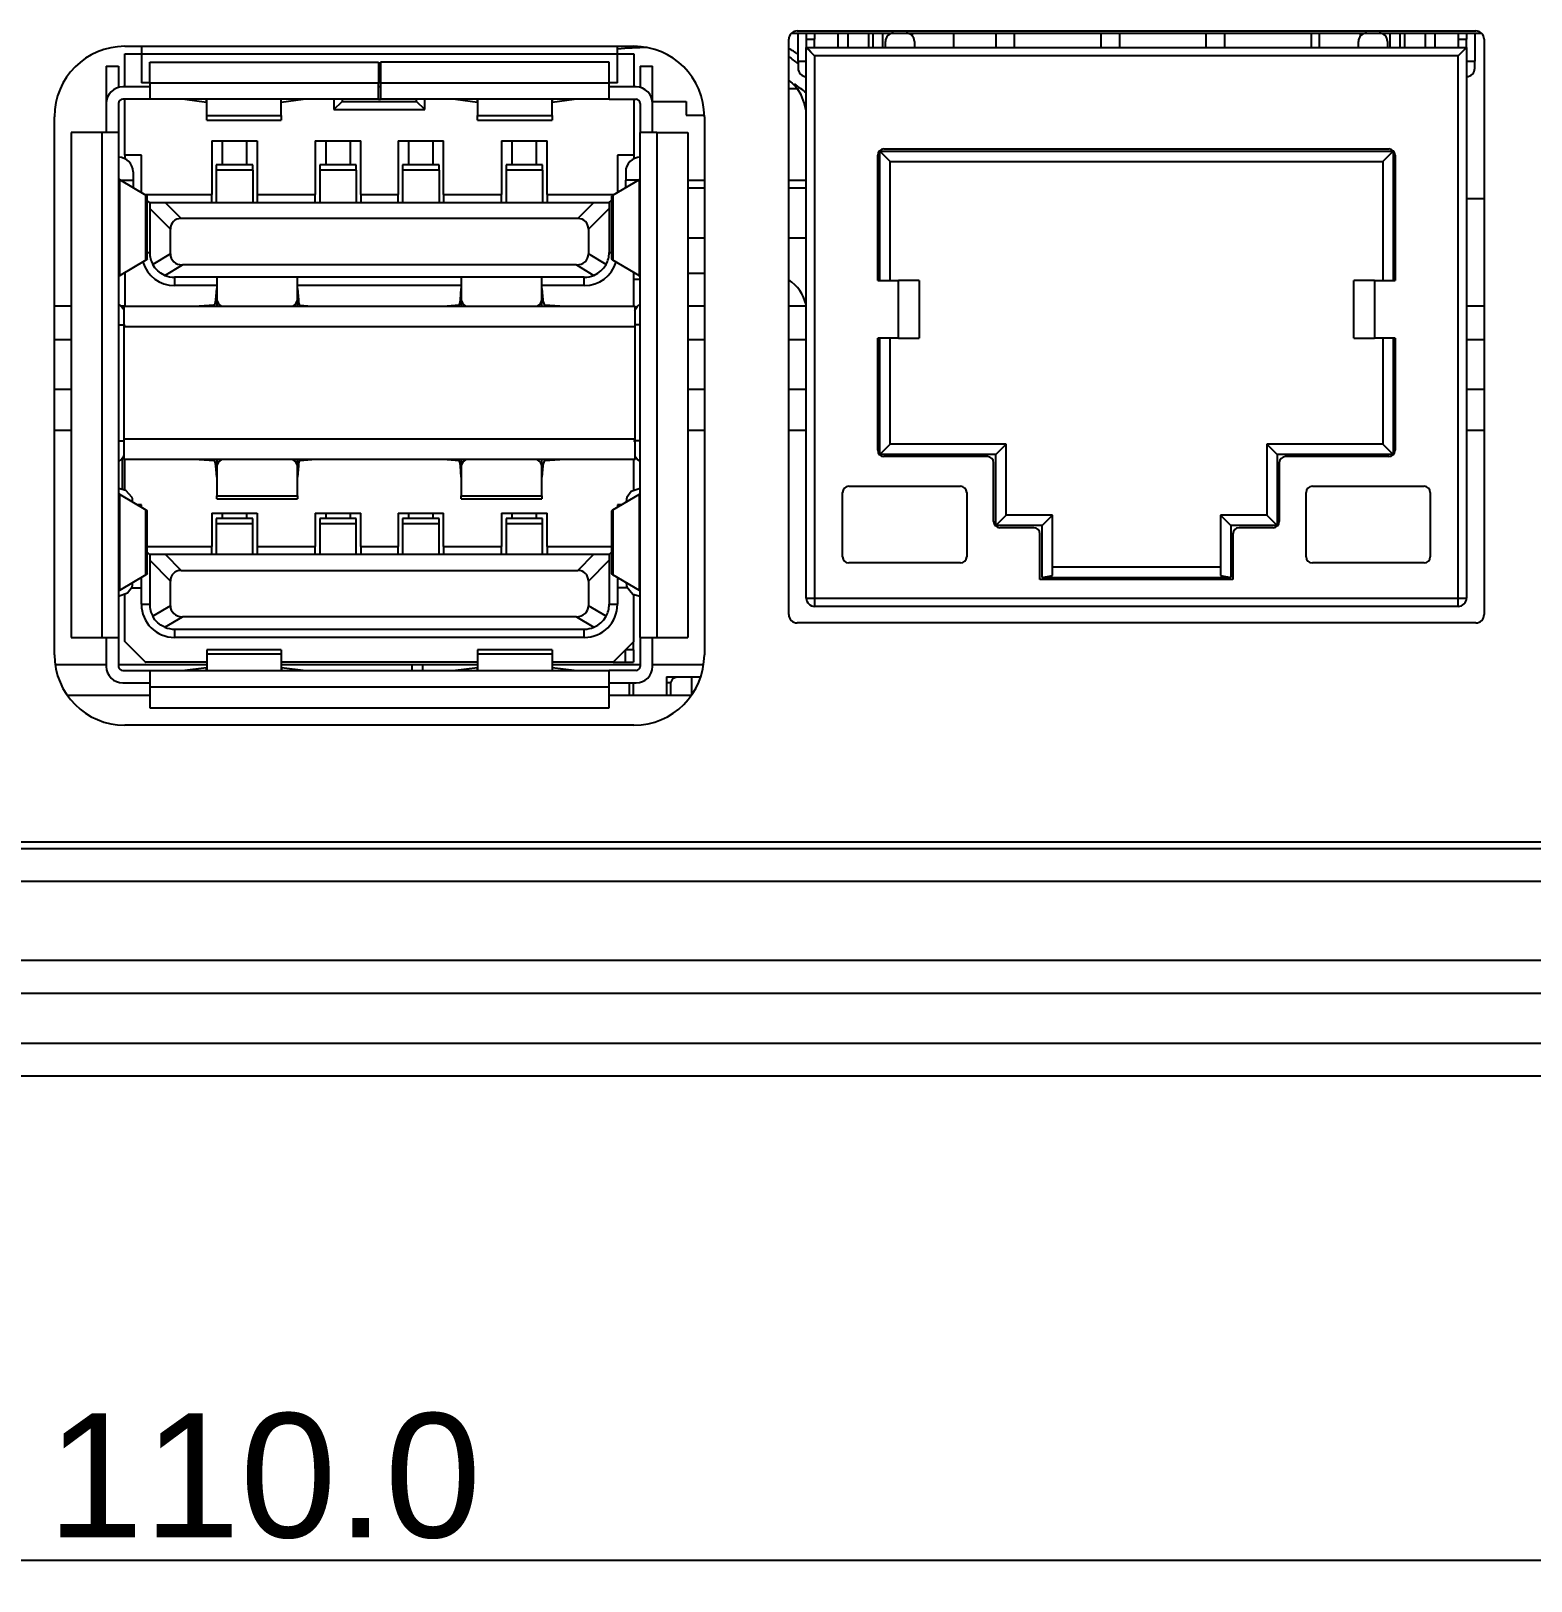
# Model space of a CAD drawing. Header units: millimetres. Extents: x 113 to 1101, y 63 to 734.
# Drawn here: x 337.77 to 374.01, y 338.31 to 375.76 of the extents above; entities that cross this region are included whole.
import ezdxf

# ---------------------------------------------------------------- set-up
doc = ezdxf.new("R2010")
doc.units = ezdxf.units.MM
doc.styles.get("Standard").update_dxf_attribs({"font": 'arial.ttf'})
doc.dimstyles.get("Standard").update_dxf_attribs({"dimtxt": 3, "dimasz": 2, "dimexe": 0.5, "dimexo": 0.5, "dimgap": 0.5, "dimtad": 1, "dimdec": 1, "dimzin": 0, "dimdsep": 46, "dimtxsty": 'Standard', "dimcen": 0.09, "dimclrd": 253, "dimclre": 253, "dimclrt": 6, "dimadec": 0, "dimazin": 0, "dimtfac": 1, "dimtdec": 1, "dimtofl": 0, "dimtmove": 0, "dimatfit": 3, "dimfxl": 1, "dimtolj": 1, "dimtzin": 0, "dimarcsym": 0})

# ---------------------------------------------------------------- blocks, each defined once
blk = doc.blocks.new('*D7')
at = {"color": 253, "lineweight": -2}
for p, q in [((288.408, 357.006), (288.408, 338.311)), ((398.408, 357.006), (398.408, 338.311)), ((290.408, 338.811), (396.408, 338.811))]:
    blk.add_line(p, q, dxfattribs=at)
at = {"color": 253}
for points in [[(290.408, 339.144), (290.408, 338.478), (288.408, 338.811)], [(396.408, 339.144), (396.408, 338.478), (398.408, 338.811)]]:
    blk.add_solid(points, dxfattribs=at)
at = {"layer": 'Defpoints', "color": 0}
for p in [(288.408, 357.506), (398.408, 357.506), (398.408, 338.811)]:
    blk.add_point(p, dxfattribs=at)
at = {"color": 6, "insert": (343.408, 340.843), "char_height": 3, "attachment_point": 5}
blk.add_mtext('\\A1;110.0', dxfattribs=at)

msp = doc.modelspace()

# ---------------------------------------------------------------- linework, layer by layer
for p, q in [((356.148, 375.706), (372.812, 375.706)), ((356.281, 375.756), (372.681, 375.756)), ((356.306, 375.024), (356.306, 375.706)), ((356.506, 375.706), (356.506, 375.556)), ((356.706, 375.706), (356.706, 375.556)), ((357.266, 375.706), (357.266, 375.356)), ((357.506, 375.706), (357.506, 375.356)), ((358.006, 375.706), (358.006, 375.356)), ((358.112, 375.706), (358.112, 375.356)), ((359.066, 375.706), (359.066, 375.638)), ((360.066, 375.356), (360.066, 375.706)), ((361.081, 375.706), (361.081, 375.356)), ((361.531, 375.706), (361.531, 375.356)), ((363.621, 375.706), (363.621, 375.356)), ((364.071, 375.706), (364.071, 375.356)), ((366.161, 375.706), (366.161, 375.356)), ((366.611, 375.706), (366.611, 375.356)), ((368.701, 375.706), (368.701, 375.356)), ((368.896, 375.706), (368.896, 375.356)), ((369.896, 375.638), (369.896, 375.706)), ((370.85, 375.356), (370.85, 375.706)), ((370.956, 375.706), (370.956, 375.356)), ((371.456, 375.706), (371.456, 375.356)), ((371.696, 375.356), (371.696, 375.706)), ((372.256, 375.706), (372.256, 375.556)), ((372.456, 375.706), (372.456, 375.556)), ((372.656, 375.706), (372.656, 375.024)), ((340.042, 375.386), (352.342, 375.386)), ((340.042, 374.406), (340.042, 375.206)), ((340.042, 375.206), (340.442, 375.206)), ((340.442, 375.386), (340.442, 375.206)), ((340.442, 375.206), (340.442, 374.506)), ((340.442, 375.206), (351.942, 375.206)), ((351.942, 375.206), (351.942, 375.386)), ((351.942, 375.206), (352.342, 375.206)), ((351.942, 374.506), (351.942, 375.206)), ((352.342, 375.206), (352.342, 374.406)), ((356.081, 361.656), (356.081, 375.556)), ((356.506, 375.556), (356.506, 375.356)), ((356.506, 375.556), (356.706, 375.556)), ((356.506, 362.056), (356.506, 375.356)), ((356.506, 375.356), (372.456, 375.356)), ((356.706, 375.356), (356.706, 375.556)), ((358.416, 375.356), (358.416, 375.506)), ((359.116, 375.506), (359.116, 375.356)), ((369.846, 375.356), (369.846, 375.506)), ((370.546, 375.506), (370.546, 375.356)), ((372.256, 375.556), (372.256, 375.356)), ((372.256, 375.556), (372.456, 375.556)), ((372.456, 375.356), (372.456, 375.556)), ((372.456, 375.356), (372.456, 362.056)), ((372.881, 375.556), (372.881, 361.656)), ((339.592, 374.906), (339.592, 374.006)), ((339.592, 374.906), (339.892, 374.906)), ((339.892, 374.906), (339.892, 374.393)), ((340.642, 375.006), (346.167, 375.006)), ((340.642, 374.506), (340.642, 375.006)), ((346.167, 375.006), (346.167, 374.506)), ((351.742, 375.006), (346.217, 375.006)), ((346.217, 375.006), (346.217, 374.506)), ((351.742, 374.506), (351.742, 375.006)), ((352.492, 374.906), (352.492, 374.393)), ((352.492, 374.906), (352.792, 374.906)), ((352.792, 374.006), (352.792, 374.906)), ((356.306, 375.024), (356.306, 374.854)), ((356.306, 375.024), (356.506, 375.024)), ((356.706, 375.156), (356.706, 362.056)), ((372.256, 375.156), (356.706, 375.156)), ((372.256, 362.056), (372.256, 375.156)), ((372.456, 375.024), (372.656, 375.024)), ((372.656, 374.854), (372.656, 375.024)), ((340.642, 374.506), (340.442, 374.506)), ((340.642, 374.506), (340.642, 374.106)), ((340.642, 374.506), (346.167, 374.506)), ((346.217, 374.506), (346.167, 374.506)), ((346.167, 374.106), (346.167, 374.506)), ((346.217, 374.506), (346.217, 374.106)), ((346.217, 374.506), (351.742, 374.506)), ((351.942, 374.506), (351.742, 374.506)), ((351.742, 374.106), (351.742, 374.506)), ((340.642, 374.406), (339.992, 374.406)), ((340.642, 374.106), (339.992, 374.106)), ((340.042, 372.756), (340.042, 374.106)), ((346.167, 374.106), (340.642, 374.106)), ((341.489, 374.106), (342.018, 374.036)), ((342.018, 374.036), (342.018, 374.106)), ((342.021, 373.712), (342.021, 374.106)), ((343.821, 374.036), (344.353, 374.106)), ((343.821, 373.712), (343.821, 374.106)), ((345.092, 374.106), (345.092, 373.856)), ((345.292, 374.106), (345.292, 374.056)), ((346.217, 374.406), (346.167, 374.406)), ((346.167, 374.106), (346.217, 374.106)), ((351.742, 374.106), (346.217, 374.106)), ((347.092, 374.056), (347.092, 374.106)), ((347.292, 373.856), (347.292, 374.106)), ((348.03, 374.106), (348.559, 374.036)), ((348.559, 374.036), (348.559, 374.106)), ((348.562, 374.106), (348.562, 373.712)), ((350.362, 373.712), (350.362, 374.106)), ((350.366, 374.036), (350.895, 374.106)), ((350.366, 374.106), (350.366, 374.036)), ((352.392, 374.406), (351.742, 374.406)), ((351.742, 374.106), (352.392, 374.106)), ((352.342, 374.106), (352.342, 372.756)), ((356.292, 374.356), (356.081, 374.356)), ((339.592, 374.006), (339.592, 373.306)), ((339.892, 374.006), (339.892, 373.306)), ((342.021, 373.605), (342.021, 373.712)), ((342.021, 373.712), (343.821, 373.712)), ((343.821, 373.712), (343.821, 373.605)), ((345.092, 373.856), (345.292, 374.056)), ((345.092, 373.856), (347.292, 373.856)), ((345.292, 374.056), (347.092, 374.056)), ((347.292, 373.856), (347.092, 374.056)), ((348.562, 373.605), (348.562, 373.712)), ((348.562, 373.712), (350.362, 373.712)), ((350.362, 373.712), (350.362, 373.605)), ((352.492, 374.006), (352.492, 373.306)), ((352.792, 374.056), (353.606, 374.056)), ((352.792, 373.306), (352.792, 374.006)), ((353.606, 374.056), (353.606, 373.726)), ((353.606, 373.726), (354.041, 373.726)), ((356.506, 373.827), (356.455, 374.017)), ((338.342, 360.686), (338.342, 373.686)), ((342.021, 373.605), (343.821, 373.605)), ((348.562, 373.605), (350.362, 373.605)), ((354.042, 373.686), (354.042, 360.686)), ((338.742, 373.306), (338.742, 361.106)), ((339.492, 373.306), (338.742, 373.306)), ((339.892, 373.306), (339.492, 373.306)), ((339.492, 361.106), (339.492, 373.306)), ((339.892, 373.306), (339.892, 361.106)), ((342.142, 373.106), (342.142, 371.806)), ((342.142, 373.106), (343.242, 373.106)), ((342.402, 372.519), (342.402, 373.106)), ((342.982, 373.106), (342.982, 372.519)), ((343.242, 373.106), (343.242, 371.806)), ((344.642, 373.106), (344.642, 371.806)), ((344.642, 373.106), (345.742, 373.106)), ((344.902, 372.519), (344.902, 373.106)), ((345.482, 373.106), (345.482, 372.519)), ((345.742, 371.806), (345.742, 373.106)), ((346.642, 373.106), (346.642, 371.806)), ((346.642, 373.106), (347.742, 373.106)), ((346.902, 372.519), (346.902, 373.106)), ((347.482, 373.106), (347.482, 372.519)), ((347.742, 371.806), (347.742, 373.106)), ((349.142, 373.106), (349.142, 371.806)), ((349.142, 373.106), (350.242, 373.106)), ((349.402, 372.519), (349.402, 373.106)), ((349.982, 373.106), (349.982, 372.519)), ((350.242, 371.806), (350.242, 373.106)), ((352.892, 373.306), (352.492, 373.306)), ((352.492, 361.106), (352.492, 373.306)), ((352.892, 373.306), (353.642, 373.306)), ((352.892, 373.306), (352.892, 361.106)), ((353.642, 373.306), (353.642, 361.106)), ((340.042, 372.756), (340.042, 372.672)), ((340.442, 372.756), (340.042, 372.756)), ((340.442, 371.854), (340.442, 372.756)), ((351.942, 372.756), (351.942, 371.854)), ((352.342, 372.756), (351.942, 372.756)), ((352.342, 372.756), (352.342, 372.672)), ((358.231, 369.726), (358.231, 372.756)), ((358.281, 369.726), (358.281, 372.856)), ((358.531, 372.606), (358.281, 372.856)), ((358.281, 372.856), (370.681, 372.856)), ((358.381, 372.906), (370.581, 372.906)), ((358.531, 369.726), (358.531, 372.606)), ((358.531, 372.606), (370.431, 372.606)), ((370.431, 372.606), (370.681, 372.856)), ((370.431, 372.606), (370.431, 369.726)), ((370.681, 372.856), (370.681, 369.726)), ((370.731, 372.756), (370.731, 369.726)), ((340.242, 372.356), (340.242, 372.156)), ((343.132, 372.519), (342.252, 372.519)), ((342.252, 372.519), (342.252, 372.391)), ((343.132, 372.391), (342.252, 372.391)), ((342.252, 372.391), (342.252, 371.606)), ((343.132, 372.391), (343.132, 372.519)), ((343.132, 372.391), (343.132, 371.606)), ((345.632, 372.519), (344.752, 372.519)), ((344.752, 372.519), (344.752, 372.391)), ((344.752, 372.391), (344.752, 371.606)), ((345.632, 372.391), (344.752, 372.391)), ((345.632, 372.391), (345.632, 372.519)), ((345.632, 372.391), (345.632, 371.606)), ((347.632, 372.519), (346.752, 372.519)), ((346.752, 372.519), (346.752, 372.391)), ((346.752, 372.391), (346.752, 371.606)), ((347.632, 372.391), (346.752, 372.391)), ((347.632, 372.391), (347.632, 372.519)), ((347.632, 372.391), (347.632, 371.606)), ((350.132, 372.519), (349.252, 372.519)), ((349.252, 372.519), (349.252, 372.391)), ((350.132, 372.391), (349.252, 372.391)), ((349.252, 372.391), (349.252, 371.606)), ((350.132, 372.391), (350.132, 372.519)), ((350.132, 372.391), (350.132, 371.606)), ((352.142, 372.356), (352.142, 372.156)), ((339.91, 372.17), (340.548, 371.791)), ((339.91, 372.17), (339.91, 369.841)), ((339.934, 372.156), (340.242, 372.156)), ((340.242, 372.156), (340.242, 371.973)), ((351.835, 371.791), (352.474, 372.17)), ((352.142, 371.973), (352.142, 372.156)), ((352.474, 369.841), (352.474, 372.17)), ((353.642, 372.156), (354.042, 372.156)), ((354.042, 371.956), (353.642, 371.956)), ((356.081, 372.156), (356.506, 372.156)), ((356.506, 371.956), (356.081, 371.956)), ((340.523, 371.806), (342.142, 371.806)), ((340.548, 370.221), (340.548, 371.791)), ((340.584, 370.249), (340.584, 371.763)), ((341.023, 371.606), (340.642, 371.606)), ((340.642, 371.606), (340.642, 371.469)), ((340.642, 371.469), (341.142, 370.966)), ((340.642, 371.469), (340.642, 370.406)), ((341.401, 371.226), (341.023, 371.606)), ((351.361, 371.606), (341.023, 371.606)), ((342.142, 371.606), (342.142, 371.806)), ((343.242, 371.806), (343.242, 371.606)), ((343.242, 371.806), (344.642, 371.806)), ((344.642, 371.606), (344.642, 371.806)), ((345.742, 371.806), (345.742, 371.606)), ((345.742, 371.806), (346.642, 371.806)), ((346.642, 371.606), (346.642, 371.806)), ((347.742, 371.806), (347.742, 371.606)), ((347.742, 371.806), (349.142, 371.806)), ((349.142, 371.606), (349.142, 371.806)), ((350.242, 371.806), (350.242, 371.606)), ((350.242, 371.806), (351.86, 371.806)), ((351.361, 371.606), (350.983, 371.226)), ((351.242, 370.966), (351.742, 371.469)), ((351.742, 371.606), (351.361, 371.606)), ((351.742, 371.606), (351.742, 371.469)), ((351.742, 371.469), (351.742, 370.406)), ((351.799, 371.763), (351.799, 370.249)), ((351.835, 371.791), (351.835, 370.221)), ((372.456, 371.706), (372.881, 371.706)), ((350.983, 371.226), (341.401, 371.226)), ((341.142, 370.371), (341.142, 370.966)), ((351.242, 370.966), (351.242, 370.371)), ((353.642, 370.756), (354.042, 370.756)), ((356.081, 370.756), (356.506, 370.756)), ((340.584, 370.406), (340.642, 370.406)), ((341.142, 370.371), (340.716, 370.116)), ((351.667, 370.116), (351.242, 370.371)), ((351.742, 370.406), (351.799, 370.406)), ((340.548, 370.221), (339.91, 369.841)), ((341.009, 369.853), (341.431, 370.106)), ((350.952, 370.106), (341.431, 370.106)), ((350.952, 370.106), (351.374, 369.853)), ((352.474, 369.841), (351.835, 370.221)), ((340.042, 369.92), (340.042, 369.106)), ((341.242, 369.806), (341.242, 369.606)), ((351.142, 369.806), (341.242, 369.806)), ((342.265, 369.606), (341.242, 369.606)), ((342.265, 369.806), (342.265, 369.275)), ((344.213, 369.275), (344.213, 369.806)), ((348.17, 369.606), (344.213, 369.606)), ((348.17, 369.806), (348.17, 369.275)), ((350.118, 369.275), (350.118, 369.806)), ((351.142, 369.606), (350.118, 369.606)), ((351.142, 369.606), (351.142, 369.806)), ((352.342, 369.106), (352.342, 369.92)), ((352.492, 369.756), (352.342, 369.756)), ((353.642, 369.906), (354.042, 369.906)), ((358.231, 369.726), (358.731, 369.726)), ((358.731, 368.336), (358.731, 369.726)), ((359.231, 369.726), (358.731, 369.726)), ((359.231, 369.726), (359.231, 368.336)), ((370.231, 369.726), (369.731, 369.726)), ((369.731, 368.336), (369.731, 369.726)), ((370.231, 369.726), (370.731, 369.726)), ((370.231, 369.726), (370.231, 368.336)), ((342.239, 369.259), (342.265, 369.534)), ((342.265, 369.275), (342.265, 369.106)), ((344.213, 369.534), (344.234, 369.259)), ((344.213, 369.106), (344.213, 369.275)), ((348.15, 369.259), (348.17, 369.534)), ((348.17, 369.275), (348.17, 369.106)), ((350.118, 369.534), (350.144, 369.259)), ((350.118, 369.106), (350.118, 369.275)), ((338.743, 369.106), (338.342, 369.106)), ((340.017, 369.106), (339.957, 369.106)), ((340.017, 369.106), (340.017, 368.606)), ((340.017, 369.106), (352.367, 369.106)), ((342.198, 369.136), (341.834, 369.109)), ((341.834, 369.109), (341.834, 369.106)), ((344.267, 369.136), (344.556, 369.109)), ((344.556, 369.106), (344.556, 369.109)), ((348.117, 369.136), (347.827, 369.109)), ((350.549, 369.109), (350.186, 369.136)), ((350.549, 369.106), (350.549, 369.109)), ((352.367, 368.606), (352.367, 369.106)), ((354.041, 369.106), (353.641, 369.106)), ((356.505, 369.106), (356.08, 369.106)), ((372.881, 369.106), (372.456, 369.106)), ((352.367, 368.606), (340.017, 368.606)), ((340.017, 368.606), (340.017, 365.906)), ((352.367, 365.906), (352.367, 368.606)), ((338.342, 368.306), (338.743, 368.306)), ((353.641, 368.306), (354.041, 368.306)), ((356.08, 368.306), (356.505, 368.306)), ((358.231, 365.626), (358.231, 368.336)), ((358.731, 368.336), (358.231, 368.336)), ((358.281, 365.526), (358.281, 368.336)), ((358.531, 365.776), (358.531, 368.336)), ((358.731, 368.336), (359.231, 368.336)), ((369.731, 368.336), (370.231, 368.336)), ((370.731, 368.336), (370.231, 368.336)), ((370.431, 368.336), (370.431, 365.776)), ((370.681, 368.336), (370.681, 365.526)), ((370.731, 368.336), (370.731, 365.626)), ((372.456, 368.306), (372.881, 368.306)), ((338.342, 367.106), (338.742, 367.106)), ((353.641, 367.106), (354.041, 367.106)), ((356.081, 367.106), (356.505, 367.106)), ((372.455, 367.106), (372.88, 367.106)), ((338.742, 366.106), (338.342, 366.106)), ((340.017, 365.906), (340.017, 365.406)), ((340.017, 365.906), (352.367, 365.906)), ((352.367, 365.406), (352.367, 365.906)), ((354.041, 366.106), (353.641, 366.106)), ((356.505, 366.106), (356.081, 366.106)), ((372.88, 366.106), (372.455, 366.106)), ((358.531, 365.776), (358.281, 365.526)), ((361.081, 365.526), (358.281, 365.526)), ((360.881, 365.476), (358.381, 365.476)), ((361.331, 365.776), (358.531, 365.776)), ((361.331, 365.776), (361.081, 365.526)), ((361.081, 363.806), (361.081, 365.526)), ((361.331, 364.056), (361.331, 365.776)), ((367.631, 365.776), (367.631, 364.056)), ((370.431, 365.776), (367.631, 365.776)), ((367.631, 365.776), (367.881, 365.526)), ((367.881, 365.526), (367.881, 363.806)), ((370.681, 365.526), (367.881, 365.526)), ((370.581, 365.476), (368.081, 365.476)), ((370.431, 365.776), (370.681, 365.526)), ((339.984, 364.693), (339.984, 365.445)), ((352.367, 365.406), (340.017, 365.406)), ((340.042, 364.668), (340.042, 365.406)), ((341.834, 365.406), (341.834, 365.403)), ((341.834, 365.403), (342.198, 365.376)), ((342.265, 364.977), (342.239, 365.253)), ((342.265, 365.406), (342.265, 365.236)), ((342.265, 365.236), (342.265, 364.527)), ((344.213, 365.236), (344.213, 365.406)), ((344.234, 365.253), (344.213, 364.977)), ((344.213, 364.527), (344.213, 365.236)), ((344.267, 365.376), (344.556, 365.402)), ((347.827, 365.406), (347.827, 365.402)), ((347.827, 365.402), (348.117, 365.376)), ((348.17, 364.977), (348.15, 365.253)), ((348.17, 365.406), (348.17, 365.236)), ((348.17, 365.236), (348.17, 364.527)), ((350.118, 365.236), (350.118, 365.406)), ((350.144, 365.253), (350.118, 364.977)), ((350.118, 364.527), (350.118, 365.236)), ((350.186, 365.376), (350.549, 365.403)), ((350.549, 365.403), (350.549, 365.406)), ((352.342, 364.668), (352.342, 365.406)), ((361.031, 363.906), (361.031, 365.326)), ((367.931, 365.326), (367.931, 363.906)), ((357.531, 364.756), (360.231, 364.756)), ((368.731, 364.756), (371.431, 364.756)), ((339.91, 364.57), (340.548, 364.191)), ((339.91, 364.57), (339.91, 362.241)), ((342.265, 364.456), (342.265, 364.527)), ((342.265, 364.527), (344.213, 364.527)), ((342.265, 364.456), (344.213, 364.456)), ((344.213, 364.527), (344.213, 364.456)), ((348.17, 364.456), (348.17, 364.527)), ((348.17, 364.527), (350.118, 364.527)), ((348.17, 364.456), (350.118, 364.456)), ((350.118, 364.527), (350.118, 364.456)), ((351.835, 364.191), (352.474, 364.57)), ((352.474, 362.241), (352.474, 364.57)), ((357.381, 363.056), (357.381, 364.606)), ((360.381, 364.606), (360.381, 363.056)), ((368.581, 363.056), (368.581, 364.606)), ((371.581, 364.606), (371.581, 363.056)), ((340.442, 364.306), (340.355, 364.306)), ((340.442, 364.254), (340.442, 364.306)), ((340.548, 362.621), (340.548, 364.191)), ((340.584, 362.649), (340.584, 364.163)), ((342.142, 364.106), (342.142, 363.306)), ((342.142, 364.106), (343.242, 364.106)), ((343.132, 363.98), (342.252, 363.98)), ((342.252, 363.98), (342.252, 363.851)), ((342.402, 363.98), (342.402, 364.106)), ((342.982, 364.106), (342.982, 363.98)), ((343.132, 363.851), (343.132, 363.98)), ((343.242, 364.106), (343.242, 363.306)), ((344.642, 364.106), (344.642, 363.306)), ((344.642, 364.106), (345.742, 364.106)), ((345.632, 363.98), (344.752, 363.98)), ((344.752, 363.98), (344.752, 363.851)), ((344.902, 363.98), (344.902, 364.106)), ((345.482, 364.106), (345.482, 363.98)), ((345.632, 363.851), (345.632, 363.98)), ((345.742, 363.306), (345.742, 364.106)), ((346.642, 364.106), (346.642, 363.306)), ((346.642, 364.106), (347.742, 364.106)), ((347.632, 363.98), (346.752, 363.98)), ((346.752, 363.98), (346.752, 363.851)), ((346.902, 363.98), (346.902, 364.106)), ((347.482, 364.106), (347.482, 363.98)), ((347.632, 363.851), (347.632, 363.98)), ((347.742, 363.306), (347.742, 364.106)), ((349.142, 364.106), (349.142, 363.306)), ((349.142, 364.106), (350.242, 364.106)), ((350.132, 363.98), (349.252, 363.98)), ((349.252, 363.98), (349.252, 363.851)), ((349.402, 363.98), (349.402, 364.106)), ((349.982, 364.106), (349.982, 363.98)), ((350.132, 363.851), (350.132, 363.98)), ((350.242, 363.306), (350.242, 364.106)), ((351.799, 364.163), (351.799, 362.649)), ((351.835, 364.191), (351.835, 362.621)), ((352.028, 364.306), (351.942, 364.306)), ((351.942, 364.306), (351.942, 364.254)), ((361.331, 364.056), (361.081, 363.806)), ((362.451, 364.056), (361.331, 364.056)), ((362.451, 364.056), (362.201, 363.806)), ((362.451, 362.602), (362.451, 364.056)), ((367.631, 364.056), (366.511, 364.056)), ((366.511, 364.056), (366.761, 363.806)), ((366.511, 364.056), (366.511, 362.602)), ((367.631, 364.056), (367.881, 363.806)), ((342.252, 363.851), (342.252, 363.106)), ((343.132, 363.851), (342.252, 363.851)), ((343.132, 363.106), (343.132, 363.851)), ((345.632, 363.851), (344.752, 363.851)), ((344.752, 363.851), (344.752, 363.106)), ((345.632, 363.106), (345.632, 363.851)), ((347.632, 363.851), (346.752, 363.851)), ((346.752, 363.851), (346.752, 363.106)), ((347.632, 363.106), (347.632, 363.851)), ((350.132, 363.851), (349.252, 363.851)), ((349.252, 363.851), (349.252, 363.106)), ((350.132, 363.106), (350.132, 363.851)), ((362.201, 363.806), (361.081, 363.806)), ((362.001, 363.756), (361.181, 363.756)), ((362.151, 362.506), (362.151, 363.606)), ((362.201, 362.556), (362.201, 363.806)), ((367.881, 363.806), (366.761, 363.806)), ((366.761, 363.806), (366.761, 362.556)), ((366.811, 363.606), (366.811, 362.506)), ((367.781, 363.756), (366.961, 363.756)), ((340.584, 363.306), (342.142, 363.306)), ((342.142, 363.106), (342.142, 363.306)), ((343.242, 363.306), (343.242, 363.106)), ((343.242, 363.306), (344.642, 363.306)), ((344.642, 363.106), (344.642, 363.306)), ((345.742, 363.306), (345.742, 363.106)), ((345.742, 363.306), (346.642, 363.306)), ((346.642, 363.106), (346.642, 363.306)), ((347.742, 363.306), (347.742, 363.106)), ((347.742, 363.306), (349.142, 363.306)), ((349.142, 363.106), (349.142, 363.306)), ((350.242, 363.306), (350.242, 363.106)), ((350.242, 363.306), (351.799, 363.306)), ((341.023, 363.106), (340.642, 363.106)), ((340.642, 363.106), (340.642, 362.969)), ((340.642, 362.969), (340.642, 361.906)), ((340.642, 362.969), (341.142, 362.466)), ((351.361, 363.106), (341.023, 363.106)), ((341.401, 362.726), (341.023, 363.106)), ((351.361, 363.106), (350.983, 362.726)), ((351.242, 362.466), (351.742, 362.969)), ((351.742, 363.106), (351.361, 363.106)), ((351.742, 363.106), (351.742, 362.969)), ((351.742, 362.969), (351.742, 361.906)), ((360.231, 362.906), (357.531, 362.906)), ((371.431, 362.906), (368.731, 362.906)), ((340.548, 362.621), (339.91, 362.241)), ((340.442, 362.306), (340.442, 362.557)), ((341.142, 361.871), (341.142, 362.466)), ((341.401, 362.726), (350.983, 362.726)), ((351.242, 362.466), (351.242, 361.871)), ((352.474, 362.241), (351.835, 362.621)), ((351.942, 362.557), (351.942, 362.306)), ((366.811, 362.506), (362.151, 362.506)), ((362.201, 362.556), (362.451, 362.602)), ((362.201, 362.556), (366.761, 362.556)), ((366.511, 362.806), (362.451, 362.806)), ((366.511, 362.602), (366.761, 362.556)), ((340.042, 361.006), (340.042, 362.144)), ((340.204, 362.306), (340.442, 362.306)), ((340.442, 361.906), (340.442, 362.306)), ((352.179, 362.306), (351.942, 362.306)), ((351.942, 362.306), (351.942, 361.906)), ((352.342, 361.006), (352.342, 362.144)), ((340.442, 361.906), (340.642, 361.906)), ((341.142, 361.871), (340.716, 361.616)), ((351.667, 361.616), (351.242, 361.871)), ((351.742, 361.906), (351.942, 361.906)), ((356.506, 362.056), (356.706, 362.056)), ((356.706, 362.056), (356.706, 361.856)), ((356.706, 362.056), (372.256, 362.056)), ((372.256, 361.856), (356.706, 361.856)), ((372.256, 362.056), (372.456, 362.056)), ((372.256, 361.856), (372.256, 362.056)), ((341.009, 361.353), (341.431, 361.606)), ((350.952, 361.606), (341.431, 361.606)), ((350.952, 361.606), (351.374, 361.353)), ((372.681, 361.456), (356.281, 361.456)), ((338.742, 361.106), (339.492, 361.106)), ((339.492, 361.106), (339.892, 361.106)), ((339.592, 361.106), (339.592, 360.406)), ((339.892, 361.106), (339.892, 360.406)), ((340.542, 360.506), (340.042, 361.006)), ((341.242, 361.306), (341.242, 361.106)), ((341.242, 361.306), (351.142, 361.306)), ((351.142, 361.106), (341.242, 361.106)), ((351.142, 361.106), (351.142, 361.306)), ((352.342, 361.006), (351.842, 360.506)), ((352.334, 360.806), (352.334, 360.998)), ((352.492, 361.106), (352.492, 360.406)), ((352.492, 361.106), (352.892, 361.106)), ((352.792, 360.406), (352.792, 361.106)), ((352.892, 361.106), (353.642, 361.106)), ((343.821, 360.807), (342.021, 360.807)), ((342.021, 360.807), (342.021, 360.699)), ((343.821, 360.699), (342.021, 360.699)), ((342.021, 360.699), (342.021, 360.306)), ((343.821, 360.807), (343.821, 360.699)), ((343.821, 360.699), (343.821, 360.306)), ((350.362, 360.807), (348.562, 360.807)), ((348.562, 360.807), (348.562, 360.699)), ((350.362, 360.699), (348.562, 360.699)), ((348.562, 360.699), (348.562, 360.306)), ((350.362, 360.807), (350.362, 360.699)), ((350.362, 360.699), (350.362, 360.306)), ((352.134, 360.506), (352.134, 360.798)), ((352.334, 360.806), (352.142, 360.806)), ((352.334, 360.806), (352.334, 360.506)), ((339.593, 360.446), (338.36, 360.446)), ((342.02, 360.446), (339.892, 360.446)), ((339.992, 360.306), (340.642, 360.306)), ((340.534, 360.506), (340.534, 360.514)), ((340.534, 360.506), (340.542, 360.506)), ((342.021, 360.506), (340.542, 360.506)), ((340.642, 360.306), (351.742, 360.306)), ((340.642, 360.306), (340.642, 359.906)), ((342.018, 360.375), (341.489, 360.306)), ((342.018, 360.306), (342.018, 360.375)), ((348.562, 360.446), (343.82, 360.446)), ((348.562, 360.506), (343.821, 360.506)), ((344.353, 360.306), (343.824, 360.375)), ((343.824, 360.375), (343.824, 360.306)), ((346.981, 360.306), (346.981, 360.446)), ((347.231, 360.446), (347.231, 360.306)), ((348.559, 360.375), (348.03, 360.306)), ((348.559, 360.306), (348.559, 360.375)), ((351.842, 360.506), (350.362, 360.506)), ((352.491, 360.446), (350.362, 360.446)), ((350.895, 360.306), (350.366, 360.375)), ((350.366, 360.375), (350.366, 360.306)), ((352.392, 360.306), (351.742, 360.306)), ((351.742, 359.906), (351.742, 360.306)), ((351.841, 360.506), (352.134, 360.506)), ((352.134, 360.506), (352.334, 360.506)), ((354.024, 360.446), (352.791, 360.446)), ((339.992, 360.006), (340.642, 360.006)), ((351.742, 359.906), (340.642, 359.906)), ((340.642, 359.906), (340.642, 359.406)), ((351.742, 360.006), (352.392, 360.006)), ((351.742, 359.406), (351.742, 359.906)), ((352.231, 359.706), (352.231, 360.006)), ((352.331, 359.706), (352.331, 360.006)), ((353.131, 360.156), (353.957, 360.156)), ((353.131, 360.156), (353.131, 359.706)), ((353.231, 360.006), (353.131, 360.006)), ((353.231, 359.706), (353.231, 360.006)), ((353.731, 360.156), (353.731, 359.707)), ((340.64, 359.706), (338.652, 359.706)), ((353.73, 359.706), (351.74, 359.706)), ((340.642, 359.406), (351.742, 359.406)), ((352.342, 358.986), (340.042, 358.986)), ((390.408, 356.156), (296.408, 356.156)), ((296.408, 356.006), (390.408, 356.006)), ((390.408, 355.206), (296.408, 355.206)), ((283.908, 353.306), (402.908, 353.306)), ((402.908, 352.506), (283.908, 352.506)), ((283.858, 351.306), (402.958, 351.306)), ((402.958, 350.506), (283.858, 350.506))]:
    msp.add_line(p, q)
for points in [[(358.356, 375.356), (358.356, 375.706)], [(370.605, 375.706), (370.605, 375.356)], [(356.706, 375.156), (356.616, 375.246), (356.563, 375.299), (356.522, 375.339), (356.506, 375.356)], [(372.256, 375.156), (372.346, 375.246), (372.399, 375.299), (372.439, 375.339), (372.456, 375.356)], [(356.084, 374.563), (356.162, 374.499), (356.208, 374.454), (356.251, 374.406), (356.292, 374.356)], [(356.455, 374.017), (356.379, 374.215), (356.292, 374.356)], [(339.892, 372.198), (339.897, 372.182), (339.91, 372.17)], [(352.474, 372.17), (352.488, 372.186), (352.492, 372.198)], [(340.548, 371.791), (340.577, 371.775), (340.584, 371.763)], [(340.642, 371.606), (340.641, 371.607), (340.638, 371.609), (340.585, 371.663)], [(351.742, 371.606), (351.743, 371.607), (351.745, 371.609), (351.799, 371.663)], [(351.835, 371.791), (351.806, 371.775), (351.799, 371.763)], [(340.584, 370.249), (340.573, 370.233), (340.548, 370.221)], [(341.009, 369.853), (340.912, 369.904), (340.839, 369.961), (340.77, 370.034), (340.716, 370.116)], [(351.374, 369.853), (351.471, 369.904), (351.544, 369.961), (351.613, 370.034), (351.667, 370.116)], [(351.799, 370.249), (351.81, 370.233), (351.835, 370.221)], [(339.91, 369.841), (339.895, 369.826), (339.892, 369.813)], [(352.492, 369.813), (352.486, 369.829), (352.474, 369.841)], [(340.002, 369.039), (339.948, 369.117), (339.892, 369.166)], [(352.364, 369.002), (352.373, 369.023), (352.381, 369.039)], [(352.492, 369.166), (352.422, 369.102), (352.381, 369.039)], [(339.892, 368.656), (340.031, 368.656), (340.041, 368.656), (340.042, 368.656), (340.042, 368.656)], [(352.492, 365.856), (352.352, 365.856), (352.342, 365.856), (352.342, 365.856), (352.342, 365.856)], [(339.892, 365.346), (339.961, 365.41), (340.002, 365.472)], [(340.019, 365.51), (340.01, 365.488), (340.002, 365.472)], [(352.381, 365.472), (352.435, 365.395), (352.492, 365.346)], [(340.218, 364.483), (340.066, 364.659), (339.889, 364.706)], [(339.892, 364.598), (339.897, 364.582), (339.91, 364.57)], [(340.228, 364.382), (340.223, 364.455), (340.218, 364.483)], [(352.166, 364.483), (352.16, 364.443), (352.156, 364.382)], [(352.495, 364.706), (352.275, 364.631), (352.166, 364.483)], [(352.474, 364.57), (352.488, 364.586), (352.492, 364.598)], [(340.548, 364.191), (340.577, 364.175), (340.584, 364.163)], [(351.835, 364.191), (351.806, 364.175), (351.799, 364.163)], [(340.642, 363.106), (340.641, 363.107), (340.638, 363.109), (340.585, 363.163)], [(351.742, 363.106), (351.743, 363.107), (351.745, 363.109), (351.799, 363.163)], [(340.584, 362.649), (340.573, 362.633), (340.548, 362.621)], [(351.799, 362.649), (351.81, 362.633), (351.835, 362.621)], [(339.889, 362.106), (340.108, 362.181), (340.218, 362.328)], [(339.91, 362.241), (339.895, 362.226), (339.892, 362.213)], [(340.218, 362.328), (340.224, 362.368), (340.228, 362.429)], [(352.156, 362.429), (352.161, 362.354), (352.167, 362.326)], [(352.167, 362.326), (352.318, 362.152), (352.495, 362.106)], [(352.492, 362.213), (352.486, 362.229), (352.474, 362.241)], [(341.009, 361.353), (340.912, 361.404), (340.839, 361.461), (340.77, 361.534), (340.716, 361.616)], [(351.374, 361.353), (351.471, 361.404), (351.544, 361.461), (351.613, 361.534), (351.667, 361.616)], [(353.231, 360.006), (353.286, 360.122), (353.381, 360.156)]]:
    msp.add_lwpolyline(points)
for centre, radius, start, end in [((356.281, 375.556), 0.2, 90, 180), ((358.616, 375.506), 0.2, 90, 180), ((358.916, 375.506), 0.2, 0, 90), ((370.046, 375.506), 0.2, 90, 180), ((370.346, 375.506), 0.2, 0, 90), ((372.681, 375.556), 0.2, 0, 90), ((340.042, 373.686), 1.7, 90, 180), ((352.731, 366.956), 8.4, 90.4793, 95.3952), ((352.342, 373.686), 1.7, 0, 90), ((352.68, 369.798), 6.5, 56.0941, 58.4519), ((352.641, 370.22), 6, 52.3517, 55.0181), ((356.506, 374.854), 0.2, 180, 270), ((372.456, 374.854), 0.2, 270, 360), ((352.729, 369.471), 6.1, 51.7413, 55.0417), ((339.992, 374.006), 0.4, 90, 180), ((339.992, 374.006), 0.1, 90, 180), ((352.392, 374.006), 0.4, 0, 90), ((352.392, 374.006), 0.1, 0, 90), ((339.892, 372.356), 0.35, 0.0011, 90), ((352.492, 372.356), 0.35, 90, 180.0004), ((358.381, 372.756), 0.15, 90, 180), ((370.581, 372.756), 0.15, 0, 90), ((341.242, 370.406), 0.6, 180, 208.9056), ((351.142, 370.406), 0.6, 331.0944, 0), ((341.242, 370.406), 0.8, 196.6134, 270), ((351.142, 370.406), 0.8, 270, 343.3866), ((341.242, 370.406), 0.6, 247.2132, 270), ((351.142, 370.406), 0.6, 270, 292.7868), ((355.531, 368.906), 1, 14.0709, 56.6705), ((358.381, 365.626), 0.15, 180, 270), ((360.881, 365.326), 0.15, 0, 90), ((368.081, 365.326), 0.15, 90, 180), ((370.581, 365.626), 0.15, 270, 0), ((357.531, 364.606), 0.15, 90, 180), ((360.231, 364.606), 0.15, 0, 90), ((368.731, 364.606), 0.15, 90, 180), ((371.431, 364.606), 0.15, 0, 90), ((361.181, 363.906), 0.15, 180, 270), ((362.001, 363.606), 0.15, 0, 90), ((366.961, 363.606), 0.15, 90, 180), ((367.781, 363.906), 0.15, 270, 360), ((357.531, 363.056), 0.15, 180, 270), ((360.231, 363.056), 0.15, 270, 0), ((368.731, 363.056), 0.15, 180, 270), ((371.431, 363.056), 0.15, 270, 0), ((341.242, 361.906), 0.8, 180, 270), ((341.242, 361.906), 0.6, 180, 208.9056), ((351.142, 361.906), 0.8, 270, 0), ((351.142, 361.906), 0.6, 331.0944, 0), ((356.706, 362.056), 0.2, 180, 270), ((372.256, 362.056), 0.2, 270, 0), ((341.242, 361.906), 0.6, 247.2132, 270), ((351.142, 361.906), 0.6, 270, 292.7868), ((356.281, 361.656), 0.2, 180, 270), ((372.681, 361.656), 0.2, 270, 0), ((340.042, 360.686), 1.7, 180, 270), ((352.342, 360.686), 1.7, 270, 0), ((339.992, 360.406), 0.4, 180, 270), ((339.992, 360.406), 0.1, 180, 270), ((352.392, 360.406), 0.1, 270, 0), ((352.392, 360.406), 0.4, 270, 0)]:
    msp.add_arc(centre, radius, start, end)
for centre, major_axis, ratio, start_param, end_param in [((341.921, 374.035), (0.1, 0), 0.034899, 0, 0.259219), ((348.462, 374.035), (0.1, 0), 0.034899, 0, 0.259219), ((350.462, 374.035), (0.1, 0), 0.034899, 2.882374, 3.141593), ((352.492, 372.156), (0.35, 0), 0.000062, 1.691601, 3.141589), ((341.489, 370.878), (-0.274, 0.276), 0.771564, 5.628695, 6.943018), ((350.895, 370.878), (-0.274, -0.276), 0.771564, 2.48176, 3.796083), ((341.489, 370.424), (0.311, 0.186), 0.827689, 2.680658, 4.08514), ((350.895, 370.424), (0.311, -0.186), 0.827689, 5.339638, 6.74412), ((342.197, 369.336), (0, 0.2), 0.227273, 3.158348, 4.317246), ((342.765, 369.275), (0.5, 0), 0.539359, 3.141593, 3.822116), ((343.713, 369.275), (0.5, 0), 0.539359, 5.602662, 6.283185), ((344.267, 369.336), (0, 0.2), 0.181875, 1.965939, 3.124837), ((348.116, 369.336), (0, 0.2), 0.181875, 3.158348, 4.317246), ((348.67, 369.275), (0.5, 0), 0.539359, 3.141593, 3.822116), ((349.618, 369.275), (0.5, 0), 0.539359, 5.602662, 6.283185), ((350.186, 369.336), (0, 0.2), 0.227273, 1.965939, 3.124837), ((341.6, 369.11), (0.24, 0), 0.016757, 4.71242, 6.059801), ((344.792, 369.11), (0.24, 0), 0.016757, 3.321437, 4.710503), ((347.592, 369.11), (0.24, 0), 0.016757, 4.712387, 6.1028), ((350.783, 369.11), (0.24, 0), 0.016757, 3.365048, 4.712381), ((352.692, 368.656), (0.35, 0), 0.000033, 2.179093, 2.76134), ((339.692, 365.856), (-0.35, 0), 0.000033, 2.179093, 2.76133), ((341.6, 365.402), (0.24, 0), 0.016757, 0.223426, 1.57079), ((342.197, 365.176), (0, 0.2), 0.227273, 5.107532, 6.26643), ((342.765, 365.236), (-0.5, 0), 0.539359, 5.602662, 6.283185), ((343.713, 365.236), (-0.5, 0), 0.539359, 3.141593, 3.822116), ((344.267, 365.176), (0, 0.2), 0.181875, 0.016755, 1.175654), ((344.791, 365.402), (0.24, 0), 0.016757, 2.917671, 2.961207), ((344.791, 365.402), (0.24, 0), 0.016757, 1.570107, 2.917671), ((347.591, 365.402), (0.24, 0), 0.016757, 0.17984, 1.568877), ((348.116, 365.176), (0, 0.2), 0.181875, 5.107532, 6.26643), ((348.67, 365.236), (-0.5, 0), 0.539359, 5.602662, 6.283185), ((349.618, 365.236), (-0.5, 0), 0.539359, 3.141593, 3.822116), ((350.186, 365.176), (0, 0.2), 0.227273, 0.016755, 1.175654), ((350.783, 365.402), (0.24, 0), 0.016757, 1.570808, 2.918198), ((341.489, 362.378), (0.274, -0.276), 0.771564, 2.487102, 3.801425), ((350.895, 362.378), (0.274, 0.276), 0.771564, 5.623353, 6.937676), ((341.489, 361.924), (-0.311, -0.186), 0.827689, 5.822251, 7.226732), ((350.895, 361.924), (-0.311, 0.186), 0.827689, 2.198046, 3.602527), ((341.921, 360.376), (-0.1, 0), 0.034899, 2.882374, 3.141593), ((343.921, 360.376), (-0.1, 0), 0.034899, 0, 0.259219), ((348.462, 360.376), (-0.1, 0), 0.034899, 2.882374, 3.141593), ((350.462, 360.376), (-0.1, 0), 0.034899, 0, 0.259219)]:
    msp.add_ellipse(centre, major_axis=major_axis, ratio=ratio, start_param=start_param, end_param=end_param)

# ---------------------------------------------------------------- dimensions: what is measured, and where the dimension line sits
dim = msp.add_linear_dim(base=(398.408, 338.811), p1=(288.408, 357.506), p2=(398.408, 357.506), dimstyle='Standard')
dim.commit()
dim.dimension.update_dxf_attribs({"geometry": '*D7', "text_midpoint": (343.408, 340.843)})

doc.saveas('drawing.dxf')
